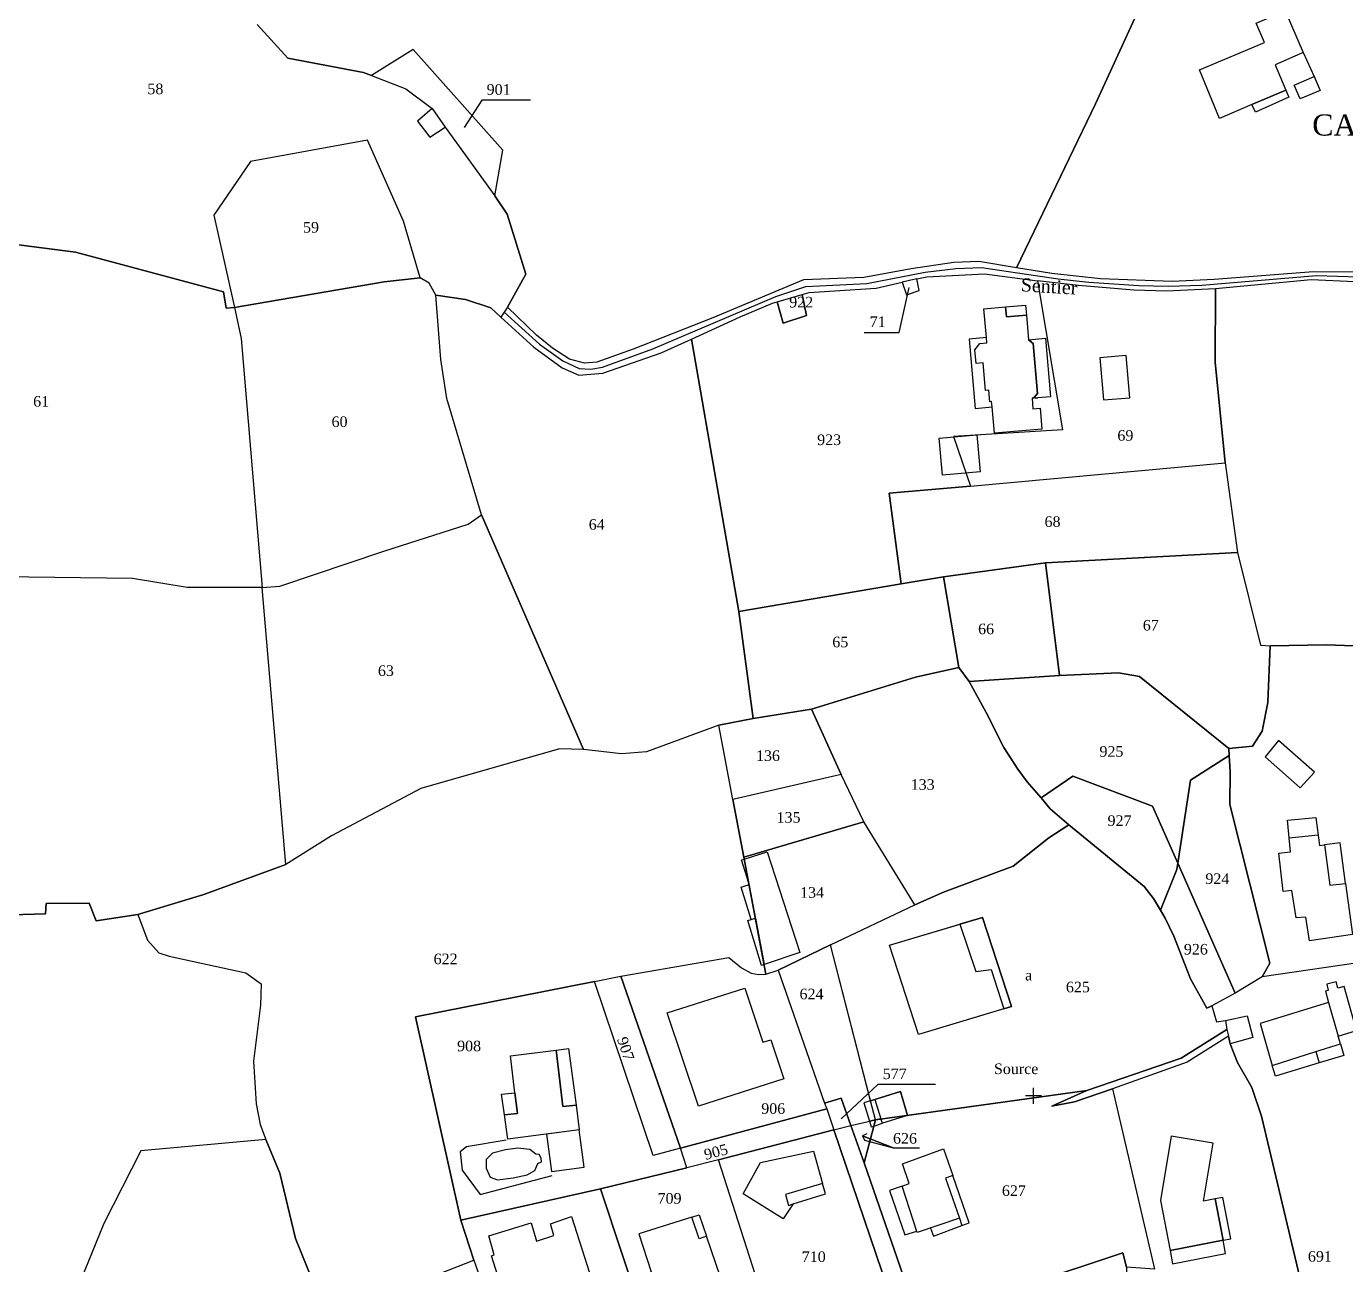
# Model space of a CAD drawing. Extents: x 1205805 to 1207436, y 6154338 to 6158020.
# Drawn here: x 1206856.1 to 1207105.4, y 6154648.7 to 6154882.7 of the extents above; entities that cross this region are included whole.
import ezdxf

# ---------------------------------------------------------------- set-up
doc = ezdxf.new("R2010")
doc.units = 0
doc.linetypes.add('CONTINU', pattern=[0])
doc.layers.get('0').update_dxf_attribs({"linetype": 'CONTINU'})
for name, color, linetype in [('1LIEUDIT', 7, 'CONTINU'), ('1PARCELLE', 7, 'CONTINU'), ('1SUBDFISC', 7, 'CONTINU'), ('1TRONFLUV', 7, 'CONTINU'), ('1TROUSUBDFISC', 7, 'CONTINU'), ('1ZONCOMM', 7, 'CONTINU'), ('3BATIDUR', 7, 'CONTINU'), ('3BATILEGER', 7, 'CONTINU'), ('3CALVAIRE', 7, 'CONTINU'), ('3CALVAIRETEX', 7, 'CONTINU'), ('3FISCLINE', 7, 'CONTINUOUS'), ('3FLECHEPAR', 7, 'CONTINU'), ('3LIEUDITTEX', 7, 'CONTINU'), ('3PARCELLETEX', 7, 'CONTINU'), ('3PISCINE', 7, 'CONTINUOUS'), ('3SUBDFISCTEX', 7, 'CONTINU'), ('3TOPOLINE', 7, 'CONTINU'), ('3ZONCOMMTEX', 7, 'CONTINU')]:
    doc.layers.add(name, color=color, linetype=linetype)
doc.styles.get("Standard").update_dxf_attribs({"font": 'Times New Roman'})

# ---------------------------------------------------------------- blocks, each defined once
blk = doc.blocks.new('DETATOPO')
for points in [[(-1.5, 0), (1.5, 0)], [(0, -1.5), (0, 1.5)]]:
    blk.add_lwpolyline(points)

msp = doc.modelspace()

# ---------------------------------------------------------------- linework, layer by layer
at = {"layer": '1LIEUDIT'}
msp.add_lwpolyline([(1207113.99, 6154765.4), (1207101.77, 6154765.78), (1207091.18, 6154765.62), (1207090.77, 6154754.91), (1207089.68, 6154749.47), (1207087.82, 6154746.68), (1207083.36, 6154746.22), (1207066.51, 6154759.8), (1207062.51, 6154760.54), (1207051.35, 6154760.02), (1207034.28, 6154758.87), (1207032.36, 6154761.55), (1207024.13, 6154759.71), (1207004.48, 6154753.66), (1206993.48, 6154751.87), (1206986.96, 6154750.61), (1206973.33, 6154745.57), (1206968.55, 6154745.18), (1206961.42, 6154746.03), (1206956.84, 6154746.17), (1206930.68, 6154738.66), (1206913.75, 6154729.69), (1206905.14, 6154724.29), (1206889.63, 6154718.64), (1206877.16, 6154714.87), (1206869.27, 6154713.66), (1206867.94, 6154717.01), (1206859.84, 6154716.93), (1206859.7, 6154714.97), (1206851.1, 6154714.7)], dxfattribs=at)
msp.add_lwpolyline([(1207113.99, 6154765.4), (1207101.77, 6154765.78), (1207091.18, 6154765.62), (1207090.77, 6154754.91), (1207089.68, 6154749.47), (1207087.82, 6154746.68), (1207083.36, 6154746.22), (1207066.51, 6154759.8), (1207062.51, 6154760.54), (1207051.35, 6154760.02), (1207034.28, 6154758.87), (1207032.36, 6154761.55), (1207024.13, 6154759.71), (1207004.48, 6154753.66), (1206993.48, 6154751.87), (1206986.96, 6154750.61), (1206973.33, 6154745.57), (1206968.55, 6154745.18), (1206961.42, 6154746.03), (1206956.84, 6154746.17), (1206930.68, 6154738.66), (1206913.75, 6154729.69), (1206905.14, 6154724.29), (1206889.63, 6154718.64), (1206877.16, 6154714.87), (1206869.27, 6154713.66), (1206867.94, 6154717.01), (1206859.84, 6154716.93), (1206859.7, 6154714.97), (1206851.1, 6154714.7)], dxfattribs=at)
at = {"layer": '1PARCELLE'}
for points in [[(1207178.19, 6154903.31), (1207175.6, 6154875.89), (1207174.27, 6154858.61), (1207171.23, 6154857.67), (1207151.11, 6154840.96), (1207151.68, 6154836.88), (1207146.19, 6154835.59), (1207138.8, 6154835.02), (1207128.87, 6154835.11), (1207112.65, 6154836.27), (1207099.37, 6154836.33), (1207080.61, 6154834.86), (1207072.68, 6154834.48), (1207059.09, 6154835.02), (1207059.09, 6154835.02), (1207049.91, 6154835.99), (1207043.25, 6154837.06), (1207058.2, 6154868.06), (1207066.28, 6154885.8)], [(1207066.28, 6154885.8), (1207058.2, 6154868.06), (1207043.25, 6154837.06), (1207036.1, 6154838.29), (1207031.37, 6154838.09), (1207023.34, 6154836.87), (1207014.36, 6154835.21), (1207002.95, 6154834.79), (1206985.82, 6154827.63), (1206970.78, 6154821.67), (1206963.92, 6154819.21), (1206961.61, 6154819.05), (1206958.72, 6154819.81), (1206955.55, 6154821.91), (1206952.54, 6154824.36), (1206947.06, 6154829.65), (1206950.52, 6154835.87), (1206946.99, 6154847.19), (1206944.63, 6154850.7), (1206944.63, 6154850.7), (1206946.13, 6154859.34), (1206929.18, 6154878.32), (1206921.3, 6154873.44), (1206919.79, 6154873.98), (1206905.52, 6154876.68), (1206899.73, 6154883.09)], [(1206899.73, 6154883.09), (1206905.52, 6154876.68), (1206919.79, 6154873.98), (1206921.3, 6154873.44), (1206927.82, 6154870.88), (1206932.78, 6154867.17), (1206935.23, 6154863.64), (1206944.63, 6154850.7), (1206946.99, 6154847.19), (1206950.52, 6154835.87), (1206947.06, 6154829.65), (1206945.77, 6154827.72), (1206943.9, 6154829.53), (1206939.12, 6154831.08), (1206933.5, 6154831.89), (1206932.23, 6154834.18), (1206930.52, 6154835.16), (1206930.52, 6154835.16), (1206927.37, 6154845.9), (1206920.6, 6154861.22), (1206898.46, 6154857.17), (1206891.55, 6154847.04), (1206895.44, 6154829.55), (1206893.87, 6154829.47), (1206893.34, 6154832.53), (1206865.36, 6154840.06), (1206845.27, 6154842.59)], [(1207131.97, 6154833.3), (1207098.96, 6154834.83), (1207080.87, 6154833.11), (1207080.79, 6154819.25), (1207082.65, 6154800.19), (1207085.02, 6154783.26), (1207089.36, 6154765.77), (1207091.18, 6154765.62), (1207101.77, 6154765.78), (1207113.99, 6154765.4)], [(1206851.1, 6154714.7), (1206859.7, 6154714.97), (1206859.84, 6154716.93), (1206867.94, 6154717.01), (1206869.27, 6154713.66), (1206877.16, 6154714.87), (1206889.63, 6154718.64), (1206905.14, 6154724.29), (1206900.68, 6154776.63), (1206886.49, 6154776.63), (1206876.14, 6154778.35), (1206851.65, 6154778.65)], [(1206919.23, 6154641.13), (1206940.7, 6154649.52), (1206938.24, 6154657.09), (1206929.64, 6154695.47), (1206963.45, 6154702.16), (1206968.46, 6154703.18), (1206988.89, 6154706.71), (1206991.27, 6154704.76), (1206993.06, 6154703.77), (1206994.46, 6154703.47), (1206995.89, 6154703.57), (1206991.72, 6154725.67), (1206989.65, 6154736.59), (1206986.96, 6154750.61), (1206973.33, 6154745.57), (1206968.55, 6154745.18), (1206961.42, 6154746.03), (1206956.84, 6154746.17), (1206930.68, 6154738.66), (1206913.75, 6154729.69), (1206905.14, 6154724.29), (1206889.63, 6154718.64), (1206877.16, 6154714.87), (1206877.16, 6154714.87), (1206879, 6154710), (1206881.1, 6154707.58), (1206883.08, 6154706.94), (1206897.6, 6154703.8), (1206900.48, 6154701.76), (1206900.36, 6154697.73), (1206899.01, 6154687.13), (1206899.51, 6154679.06), (1206900.27, 6154675.16), (1206901.35, 6154672.3), (1206903.97, 6154665.92), (1206906.95, 6154653.63), (1206910.28, 6154645.36)], [(1206851.1, 6154714.7), (1206859.7, 6154714.97), (1206859.84, 6154716.93), (1206867.94, 6154717.01), (1206869.27, 6154713.66), (1206877.16, 6154714.87), (1206879, 6154710), (1206881.1, 6154707.58), (1206883.08, 6154706.94), (1206897.6, 6154703.8), (1206900.48, 6154701.76), (1206900.36, 6154697.73), (1206899.01, 6154687.13), (1206899.51, 6154679.06), (1206900.27, 6154675.16), (1206901.35, 6154672.3), (1206877.7, 6154670.2), (1206870.71, 6154656.45), (1206864.96, 6154642.2)], [(1207018.96, 6154643.93), (1207008.72, 6154674.13), (1207011.9, 6154674.99), (1207014.43, 6154667.89), (1207024.17, 6154639.88)], [(1207026.72, 6154638.75), (1207063.35, 6154650.89), (1207064.03, 6154648.19)]]:
    msp.add_lwpolyline(points, dxfattribs=at)
for points in [[(1206944.63, 6154850.7), (1206946.13, 6154859.34), (1206929.18, 6154878.32), (1206921.3, 6154873.44), (1206927.82, 6154870.88), (1206932.78, 6154867.17), (1206935.23, 6154863.64), (1206944.63, 6154850.7)], [(1206930.52, 6154835.16), (1206927.37, 6154845.9), (1206920.6, 6154861.22), (1206898.46, 6154857.17), (1206891.55, 6154847.04), (1206895.44, 6154829.55), (1206923.75, 6154834.42), (1206930.52, 6154835.16)], [(1206895.44, 6154829.55), (1206896.68, 6154823.7), (1206900.68, 6154776.63), (1206886.49, 6154776.63), (1206876.14, 6154778.35), (1206851.65, 6154778.65), (1206831.74, 6154781.85), (1206822.37, 6154785.17), (1206825.01, 6154794.67), (1206825.21, 6154812.03), (1206828.49, 6154825.53), (1206829.04, 6154830.32), (1206829.21, 6154841.79), (1206828.29, 6154845.43), (1206834.03, 6154845.94), (1206837.76, 6154845.09), (1206845.27, 6154842.59), (1206865.36, 6154840.06), (1206893.34, 6154832.53), (1206893.87, 6154829.47), (1206895.44, 6154829.55)], [(1206930.52, 6154835.16), (1206923.75, 6154834.42), (1206895.44, 6154829.55), (1206896.68, 6154823.7), (1206900.68, 6154776.63), (1206904.03, 6154776.92), (1206923.63, 6154783.54), (1206939.61, 6154788.64), (1206942.11, 6154790.38), (1206935.59, 6154812.4), (1206934.44, 6154819.75), (1206933.5, 6154831.89), (1206932.23, 6154834.18), (1206930.52, 6154835.16)], [(1206981.82, 6154823.57), (1206990.98, 6154827.83), (1206997.1, 6154830.37), (1206998.01, 6154830.63), (1206999.12, 6154826.62), (1207003.57, 6154828.03), (1207002.73, 6154832), (1207004.07, 6154832.39), (1207010.8, 6154832.86), (1207016.73, 6154833.22), (1207021.62, 6154834.33), (1207022.44, 6154831.95), (1207024.86, 6154832.78), (1207024.41, 6154835), (1207026.26, 6154835.36), (1207037.19, 6154835.96), (1207047.2, 6154834.6), (1207051.91, 6154806.42), (1207031.31, 6154805.2), (1207034.55, 6154795.83), (1207019.19, 6154794.5), (1207021.47, 6154777.37), (1206990.78, 6154772.12), (1206981.82, 6154823.57)], [(1207021.62, 6154834.33), (1207022.44, 6154831.95), (1207024.86, 6154832.78), (1207024.41, 6154835), (1207021.62, 6154834.33)], [(1207082.65, 6154800.19), (1207080.79, 6154819.25), (1207080.87, 6154833.11), (1207071.59, 6154832.64), (1207065.42, 6154832.85), (1207054.94, 6154833.71), (1207047.2, 6154834.6), (1207051.91, 6154806.42), (1207031.31, 6154805.2), (1207034.55, 6154795.83), (1207082.65, 6154800.19)], [(1206986.96, 6154750.61), (1206973.33, 6154745.57), (1206968.55, 6154745.18), (1206961.42, 6154746.03), (1206942.11, 6154790.38), (1206935.59, 6154812.4), (1206934.44, 6154819.75), (1206933.5, 6154831.89), (1206939.12, 6154831.08), (1206943.9, 6154829.53), (1206945.77, 6154827.72), (1206952.04, 6154822.09), (1206957.39, 6154818.19), (1206960.52, 6154816.75), (1206965.03, 6154817.15), (1206976.05, 6154821.02), (1206981.82, 6154823.57), (1206990.78, 6154772.12), (1206993.48, 6154751.87), (1206986.96, 6154750.61)], [(1206998.01, 6154830.63), (1207002.73, 6154832), (1207003.57, 6154828.03), (1206999.12, 6154826.62), (1206998.01, 6154830.63)], [(1207029.47, 6154778.64), (1207021.47, 6154777.37), (1207019.19, 6154794.5), (1207034.55, 6154795.83), (1207082.65, 6154800.19), (1207085.02, 6154783.26), (1207048.73, 6154781.3), (1207029.47, 6154778.64)], [(1206961.42, 6154746.03), (1206956.84, 6154746.17), (1206930.68, 6154738.66), (1206913.75, 6154729.69), (1206905.14, 6154724.29), (1206900.68, 6154776.63), (1206904.03, 6154776.92), (1206923.63, 6154783.54), (1206939.61, 6154788.64), (1206942.11, 6154790.38), (1206961.42, 6154746.03)], [(1207091.18, 6154765.62), (1207090.77, 6154754.91), (1207089.68, 6154749.47), (1207087.82, 6154746.68), (1207083.36, 6154746.22), (1207066.51, 6154759.8), (1207062.51, 6154760.54), (1207051.35, 6154760.02), (1207048.73, 6154781.3), (1207085.02, 6154783.26), (1207089.36, 6154765.77), (1207091.18, 6154765.62)], [(1207034.28, 6154758.87), (1207032.36, 6154761.55), (1207029.47, 6154778.64), (1207048.73, 6154781.3), (1207051.35, 6154760.02), (1207034.28, 6154758.87)], [(1207032.36, 6154761.55), (1207024.13, 6154759.71), (1207004.48, 6154753.66), (1206993.48, 6154751.87), (1206990.78, 6154772.12), (1207021.47, 6154777.37), (1207029.47, 6154778.64), (1207032.36, 6154761.55)], [(1207113.99, 6154765.4), (1207137.3, 6154726.28), (1207140.88, 6154720.24), (1207146.32, 6154710.99), (1207142.1, 6154710.51), (1207110.39, 6154706.09), (1207089.66, 6154703.05), (1207091.13, 6154705.63), (1207083.56, 6154735.63), (1207083.61, 6154741.82), (1207083.44, 6154744.89), (1207083.36, 6154746.22), (1207087.82, 6154746.68), (1207089.68, 6154749.47), (1207090.77, 6154754.91), (1207091.18, 6154765.62), (1207101.77, 6154765.78), (1207113.99, 6154765.4)], [(1207053.1, 6154731.76), (1207049.35, 6154729.34), (1207042.62, 6154723.98), (1207029.46, 6154719.08), (1207024.02, 6154716.64), (1207014.37, 6154732.33), (1207010.11, 6154741.28), (1207004.48, 6154753.66), (1207024.13, 6154759.71), (1207032.36, 6154761.55), (1207034.28, 6154758.87), (1207037.5, 6154753), (1207040.85, 6154746.39), (1207043.49, 6154742.33), (1207045.23, 6154739.94), (1207047.89, 6154736.9), (1207049.59, 6154734.81), (1207053.1, 6154731.76)], [(1207073.71, 6154724.56), (1207068.97, 6154735.29), (1207053.89, 6154740.98), (1207047.89, 6154736.9), (1207045.23, 6154739.94), (1207043.49, 6154742.33), (1207040.85, 6154746.39), (1207037.5, 6154753), (1207034.28, 6154758.87), (1207051.35, 6154760.02), (1207062.51, 6154760.54), (1207066.51, 6154759.8), (1207083.36, 6154746.22), (1207083.44, 6154744.89), (1207076.15, 6154740.23), (1207073.71, 6154724.56)], [(1207004.48, 6154753.66), (1207010.11, 6154741.28), (1206989.65, 6154736.59), (1206986.96, 6154750.61), (1206993.48, 6154751.87), (1207004.48, 6154753.66)], [(1207083.44, 6154744.89), (1207083.61, 6154741.82), (1207083.56, 6154735.63), (1207091.13, 6154705.63), (1207089.66, 6154703.05), (1207084.58, 6154699.97), (1207073.71, 6154724.56), (1207076.15, 6154740.23), (1207083.44, 6154744.89)], [(1207014.37, 6154732.33), (1207010.11, 6154741.28), (1206989.65, 6154736.59), (1206991.72, 6154725.67), (1207014.37, 6154732.33)], [(1207070.46, 6154715.65), (1207069.16, 6154717.89), (1207067.36, 6154720.12), (1207053.1, 6154731.76), (1207049.59, 6154734.81), (1207047.89, 6154736.9), (1207053.89, 6154740.98), (1207068.97, 6154735.29), (1207073.71, 6154724.56), (1207073.52, 6154723.32), (1207070.46, 6154715.65)], [(1207008.08, 6154709.1), (1207024.02, 6154716.64), (1207014.37, 6154732.33), (1206991.72, 6154725.67), (1206995.89, 6154703.57), (1206998.21, 6154704.34), (1207008.08, 6154709.1)], [(1207053.1, 6154731.76), (1207067.36, 6154720.12), (1207069.16, 6154717.89), (1207070.46, 6154715.65), (1207071.33, 6154714.14), (1207072.96, 6154710.72), (1207076.13, 6154702.67), (1207079.23, 6154697.14), (1207080.16, 6154697.59), (1207081.07, 6154694.56), (1207082.76, 6154694.78), (1207082.98, 6154693.1), (1207074.39, 6154687.67), (1207056.53, 6154681.55), (1207016.56, 6154676.05), (1207008.08, 6154709.1), (1207024.02, 6154716.64), (1207029.46, 6154719.08), (1207042.62, 6154723.98), (1207049.35, 6154729.34), (1207053.1, 6154731.76)], [(1207076.13, 6154702.67), (1207072.96, 6154710.72), (1207071.33, 6154714.14), (1207070.46, 6154715.65), (1207073.52, 6154723.32), (1207073.71, 6154724.56), (1207084.58, 6154699.97), (1207080.16, 6154697.59), (1207079.23, 6154697.14), (1207076.13, 6154702.67)], [(1207016.56, 6154676.05), (1207008.08, 6154709.1), (1206998.21, 6154704.34), (1207006.97, 6154679.19), (1207010.1, 6154680.11), (1207011.9, 6154674.99), (1207016.56, 6154676.05)], [(1206968.46, 6154703.18), (1206988.89, 6154706.71), (1206991.27, 6154704.76), (1206993.06, 6154703.77), (1206994.46, 6154703.47), (1206995.89, 6154703.57), (1206998.21, 6154704.34), (1207006.97, 6154679.19), (1207007.36, 6154678.08), (1206979.7, 6154670.67), (1206968.46, 6154703.18)], [(1207083.29, 6154691.85), (1207083.65, 6154690.41), (1207084.98, 6154686.87), (1207087.71, 6154682.16), (1207089.53, 6154676.75), (1207097.08, 6154644.92), (1207097.16, 6154644.57), (1207100.85, 6154645.85), (1207116.73, 6154646.82), (1207116.34, 6154650.71), (1207110.39, 6154706.09), (1207089.66, 6154703.05), (1207084.58, 6154699.97), (1207080.16, 6154697.59), (1207081.07, 6154694.56), (1207082.76, 6154694.78), (1207082.98, 6154693.1), (1207083.29, 6154691.85)], [(1206963.45, 6154702.16), (1206929.64, 6154695.47), (1206938.24, 6154657.09), (1206964.62, 6154663.02), (1206980.96, 6154666.94), (1206979.7, 6154670.67), (1206974.58, 6154669.3), (1206963.45, 6154702.16)], [(1206963.45, 6154702.16), (1206968.46, 6154703.18), (1206979.7, 6154670.67), (1206974.58, 6154669.3), (1206963.45, 6154702.16)], [(1207083.29, 6154691.85), (1207075.48, 6154686.91), (1207061.39, 6154681.86), (1207069.34, 6154647.83), (1207064.03, 6154648.19), (1207064.01, 6154646.89), (1207066.29, 6154639.74), (1207072.12, 6154627.21), (1207097.08, 6154644.92), (1207089.53, 6154676.75), (1207087.71, 6154682.16), (1207084.98, 6154686.87), (1207083.65, 6154690.41), (1207083.29, 6154691.85)], [(1207008.72, 6154674.13), (1207011.9, 6154674.99), (1207010.1, 6154680.11), (1207006.97, 6154679.19), (1207007.36, 6154678.08), (1207008.72, 6154674.13)], [(1207061.39, 6154681.86), (1207069.34, 6154647.83), (1207064.03, 6154648.19), (1207063.35, 6154650.89), (1207026.72, 6154638.75), (1207025.5, 6154638.78), (1207024.17, 6154639.88), (1207014.43, 6154667.89), (1207016.56, 6154676.05), (1207056.53, 6154681.55), (1207049.93, 6154678.62), (1207054.22, 6154679.43), (1207061.39, 6154681.86)], [(1207008.72, 6154674.13), (1206986.92, 6154668.44), (1206980.96, 6154666.94), (1206979.7, 6154670.67), (1207007.36, 6154678.08), (1207008.72, 6154674.13)], [(1207016.56, 6154676.05), (1207014.43, 6154667.89), (1207011.9, 6154674.99), (1207016.56, 6154676.05)], [(1206901.35, 6154672.3), (1206877.7, 6154670.2), (1206870.71, 6154656.45), (1206864.96, 6154642.2), (1206863.59, 6154637.9), (1206862.98, 6154634.23), (1206862.68, 6154626.85), (1206863.6, 6154622.95), (1206866.66, 6154616.52), (1206868.16, 6154614.07), (1206888.87, 6154620.94), (1206887.65, 6154627.41), (1206895.12, 6154629.54), (1206907.69, 6154631.88), (1206919.46, 6154635.71), (1206914.59, 6154640.19), (1206910.28, 6154645.36), (1206906.95, 6154653.63), (1206903.97, 6154665.92), (1206901.35, 6154672.3)], [(1207018.96, 6154643.93), (1207019.51, 6154638.35), (1206998.68, 6154631.71), (1206986.92, 6154668.44), (1207008.72, 6154674.13), (1207018.96, 6154643.93)], [(1206977.18, 6154624.97), (1206979.99, 6154625.78), (1206992.83, 6154629.82), (1206998.68, 6154631.71), (1206986.92, 6154668.44), (1206980.96, 6154666.94), (1206964.62, 6154663.02), (1206977.18, 6154624.97)], [(1206940.7, 6154649.52), (1206950.22, 6154622.24), (1206958.68, 6154625.05), (1206959.3, 6154625.14), (1206961.56, 6154620.67), (1206962.71, 6154620.42), (1206964, 6154620.69), (1206977.18, 6154624.97), (1206964.62, 6154663.02), (1206938.24, 6154657.09), (1206940.7, 6154649.52)], [(1206929.58, 6154606.13), (1206920.6, 6154636.1), (1206919.23, 6154641.13), (1206940.7, 6154649.52), (1206950.22, 6154622.24), (1206953.29, 6154613.31), (1206929.58, 6154606.13)]]:
    msp.add_lwpolyline(points, close=True, dxfattribs=at)
at = {"layer": '1SUBDFISC'}
for points in [[(1207021.34, 6154681.38), (1207015.64, 6154679.64), (1207008.08, 6154709.1), (1207024.02, 6154716.64), (1207029.46, 6154719.08), (1207042.62, 6154723.98), (1207049.35, 6154729.34), (1207053.1, 6154731.76), (1207067.36, 6154720.12), (1207069.16, 6154717.89), (1207071.33, 6154714.14), (1207072.96, 6154710.72), (1207076.13, 6154702.67), (1207079.23, 6154697.14), (1207080.16, 6154697.59), (1207081.07, 6154694.56), (1207082.76, 6154694.78), (1207082.98, 6154693.1), (1207074.39, 6154687.67), (1207056.53, 6154681.55), (1207022.65, 6154676.88), (1207021.34, 6154681.38)], [(1207019.23, 6154709.07), (1207036.81, 6154714.28), (1207042.28, 6154697.46), (1207024.69, 6154692.18), (1207019.23, 6154709.07)], [(1207015.64, 6154679.64), (1207021.34, 6154681.38), (1207022.65, 6154676.88), (1207016.56, 6154676.05), (1207015.64, 6154679.64)]]:
    msp.add_lwpolyline(points, close=True, dxfattribs=at)
at = {"layer": '1TRONFLUV'}
msp.add_lwpolyline([(1207061.39, 6154681.86), (1207054.22, 6154679.43), (1207049.93, 6154678.62), (1207056.53, 6154681.55), (1207074.39, 6154687.67), (1207082.98, 6154693.1), (1207083.29, 6154691.85), (1207075.48, 6154686.91), (1207061.39, 6154681.86)], close=True, dxfattribs=at)
at = {"layer": '1TROUSUBDFISC'}
msp.add_lwpolyline([(1207019.23, 6154709.07), (1207036.81, 6154714.28), (1207042.28, 6154697.46), (1207024.69, 6154692.18), (1207019.23, 6154709.07)], close=True, dxfattribs=at)
at = {"layer": '1ZONCOMM'}
msp.add_lwpolyline([(1206946.43, 6154828.7), (1206953.05, 6154822.64), (1206957.46, 6154819.48), (1206960.56, 6154818.06), (1206962.77, 6154817.91), (1206965, 6154818.3), (1206974.53, 6154821.78), (1206997.78, 6154831.62), (1207003.39, 6154833.54), (1207014.92, 6154834.13), (1207025.95, 6154836.27), (1207031.78, 6154836.92), (1207036.65, 6154837.13), (1207043.43, 6154836.12), (1207051.11, 6154835.01), (1207056.91, 6154834.34), (1207066.33, 6154833.75), (1207071.88, 6154833.63), (1207078.3, 6154833.8), (1207099.93, 6154835.64), (1207115.79, 6154835.1)], dxfattribs=at)
at = {"layer": '3BATIDUR'}
for points in [[(1207087.7, 6154867.91), (1207081.59, 6154865.3), (1207077.81, 6154874.49), (1207090.1, 6154879.67), (1207088.53, 6154883.32), (1207094.02, 6154885.66), (1207097.42, 6154877.79), (1207092.12, 6154875.41), (1207094.15, 6154870.65), (1207087.7, 6154867.91)], [(1207096.87, 6154868.99), (1207095.75, 6154871.57), (1207099.49, 6154873.21), (1207100.64, 6154870.61), (1207096.87, 6154868.99)], [(1207024.41, 6154835), (1207021.62, 6154834.33), (1207022.44, 6154831.95), (1207024.86, 6154832.78), (1207024.41, 6154835)], [(1207037.08, 6154829.35), (1207041.18, 6154829.7), (1207041.34, 6154827.81), (1207045.12, 6154828.13), (1207045.52, 6154823.48), (1207046.4, 6154822.74), (1207047.2, 6154813.31), (1207046.47, 6154812.44), (1207046.17, 6154812.42), (1207046.34, 6154810.42), (1207047.69, 6154810.54), (1207048.03, 6154806.56), (1207039.05, 6154805.8), (1207038.62, 6154810.78), (1207038.54, 6154811.78), (1207038.21, 6154811.75), (1207038.02, 6154813.96), (1207037.36, 6154813.91), (1207036.92, 6154819.13), (1207035.6, 6154819.01), (1207035.38, 6154821.6), (1207036.31, 6154822.75), (1207037.63, 6154822.87), (1207037.54, 6154823.87), (1207037.08, 6154829.35)], [(1207028.64, 6154804.9), (1207035.75, 6154805.5), (1207036.36, 6154798.53), (1207029.25, 6154797.91), (1207028.64, 6154804.9)], [(1207105.44, 6154720.72), (1207106.72, 6154711.09), (1207098.65, 6154709.86), (1207097.92, 6154714.35), (1207096.07, 6154714.21), (1207095.31, 6154719.35), (1207093.63, 6154719.2), (1207092.84, 6154726.41), (1207095.03, 6154726.67), (1207094.47, 6154732.64), (1207099.8, 6154733.19), (1207100.49, 6154727.9), (1207101.44, 6154728.01), (1207102.45, 6154720.39), (1207105.44, 6154720.72)], [(1206995.54, 6154705.4), (1206995.04, 6154705.23), (1206992.44, 6154713.71), (1206993.1, 6154713.9), (1206991.2, 6154720.01), (1206992.73, 6154720.48), (1206992.64, 6154720.79), (1206991.28, 6154725.16), (1206991.78, 6154725.32), (1206995.54, 6154705.4)], [(1206995.54, 6154705.4), (1206992.7, 6154720.47), (1206992.73, 6154720.48), (1206992.64, 6154720.79), (1206991.78, 6154725.32), (1206996.14, 6154726.67), (1207002.29, 6154707.63), (1206995.54, 6154705.4)], [(1206995.54, 6154705.4), (1206995.04, 6154705.23), (1206992.44, 6154713.71), (1206993.9, 6154714.12), (1206995.54, 6154705.4)], [(1207040.83, 6154697.03), (1207024.69, 6154692.18), (1207019.23, 6154709.07), (1207032.52, 6154713.01), (1207035.53, 6154704.08), (1207038.42, 6154704.46), (1207040.83, 6154697.03)], [(1207099.84, 6154688.95), (1207104.45, 6154690.41), (1207104.04, 6154691.86), (1207107.48, 6154692.9), (1207105.14, 6154701.21), (1207104, 6154700.94), (1207103.67, 6154702.12), (1207101.88, 6154701.67), (1207102.16, 6154700.47), (1207101.62, 6154700.32), (1207102.24, 6154698.18), (1207089.32, 6154694.25), (1207091.59, 6154686.33), (1207099.84, 6154688.95)], [(1206983.14, 6154678.62), (1206977.2, 6154696.27), (1206991.87, 6154700.91), (1206995.28, 6154690.72), (1206996.83, 6154691.17), (1206999.28, 6154683.78), (1206983.14, 6154678.62)], [(1206959.98, 6154678.82), (1206960.6, 6154674.12), (1206947.08, 6154672.36), (1206946.45, 6154676.98), (1206948.92, 6154677.21), (1206948.43, 6154681.11), (1206947.57, 6154688.15), (1206956.21, 6154689.2), (1206957.52, 6154678.58), (1206959.98, 6154678.82)], [(1207015.64, 6154679.64), (1207014.36, 6154679.25), (1207015.46, 6154675.8), (1207016.56, 6154676.05), (1207015.64, 6154679.64)], [(1207016.56, 6154676.05), (1207015.64, 6154679.64), (1207016.44, 6154679.89), (1207017.62, 6154676.19), (1207016.56, 6154676.05)], [(1207016.25, 6154674.85), (1207016.56, 6154676.05), (1207015.46, 6154675.8), (1207015.8, 6154674.7), (1207016.25, 6154674.85)], [(1207017.62, 6154676.19), (1207016.56, 6154676.05), (1207016.25, 6154674.85), (1207017.89, 6154675.37), (1207017.62, 6154676.19)], [(1207072.27, 6154651.36), (1207082.27, 6154653.26), (1207080.82, 6154661.07), (1207078.61, 6154660.65), (1207080.42, 6154671.65), (1207072.47, 6154672.95), (1207070.48, 6154660.81), (1207072.27, 6154651.36)], [(1207001.03, 6154660.14), (1206999.16, 6154657.34), (1206991.58, 6154662.04), (1206994.86, 6154667.98), (1207004.85, 6154670.1), (1207006.58, 6154663.97), (1206999.56, 6154661.94), (1207000.15, 6154659.87), (1207001.03, 6154660.14)], [(1207032.44, 6154657.42), (1207024.49, 6154654.73), (1207021.66, 6154663.51), (1207022.94, 6154664.01), (1207021.68, 6154667.7), (1207029.46, 6154670.52), (1207031.21, 6154665.5), (1207029.82, 6154665), (1207032.44, 6154657.42)], [(1206947.95, 6154637.81), (1206944, 6154650.35), (1206944.49, 6154650.53), (1206943.52, 6154654.08), (1206951.52, 6154656.59), (1206952.5, 6154653.09), (1206955.81, 6154654.15), (1206955.13, 6154656.37), (1206959.12, 6154657.74), (1206963.04, 6154645.56), (1206957.66, 6154643.79), (1206955.56, 6154643.11), (1206951.89, 6154641.91), (1206952.74, 6154639.4), (1206947.95, 6154637.81)], [(1206981.86, 6154657.63), (1206971.87, 6154654.49), (1206974.18, 6154647.33), (1206973.46, 6154646.67), (1206976.19, 6154638.8), (1206980.58, 6154639.87), (1206980.16, 6154641.2), (1206982.18, 6154641.85), (1206988.15, 6154643.74), (1206984.66, 6154654.03), (1206983.27, 6154653.56), (1206981.86, 6154657.63)]]:
    msp.add_lwpolyline(points, close=True, dxfattribs=at)
msp.add_lwpolyline([(1207046.77, 6154812.46), (1207047.27, 6154812.52)], dxfattribs=at)
at = {"layer": '3BATILEGER'}
for points in [[(1207094.15, 6154870.65), (1207094.71, 6154869.33), (1207088.4, 6154866.49), (1207087.7, 6154867.91), (1207094.15, 6154870.65)], [(1207041.18, 6154829.7), (1207044.96, 6154830.03), (1207045.12, 6154828.13), (1207041.34, 6154827.81), (1207041.18, 6154829.7)], [(1207037.54, 6154823.87), (1207034.31, 6154823.59), (1207035.42, 6154810.51), (1207038.62, 6154810.78), (1207038.54, 6154811.78), (1207038.21, 6154811.75), (1207038.02, 6154813.96), (1207037.36, 6154813.91), (1207036.92, 6154819.13), (1207035.6, 6154819.01), (1207035.38, 6154821.6), (1207036.31, 6154822.75), (1207037.63, 6154822.87), (1207037.54, 6154823.87)], [(1207045.52, 6154823.48), (1207048.72, 6154823.75), (1207049.66, 6154812.71), (1207046.47, 6154812.44), (1207047.2, 6154813.31), (1207046.4, 6154822.74), (1207045.52, 6154823.48)], [(1207105.44, 6154720.72), (1207104.41, 6154728.36), (1207101.44, 6154728.01), (1207102.45, 6154720.39), (1207105.44, 6154720.72)], [(1207040.83, 6154697.03), (1207042.28, 6154697.46), (1207036.81, 6154714.28), (1207032.52, 6154713.01), (1207035.53, 6154704.08), (1207038.42, 6154704.46), (1207040.83, 6154697.03)], [(1206956.21, 6154689.2), (1206958.57, 6154689.49), (1206959.98, 6154678.82), (1206957.52, 6154678.58), (1206956.21, 6154689.2)], [(1207099.84, 6154688.95), (1207100.47, 6154686.8), (1207092.18, 6154684.27), (1207091.59, 6154686.33), (1207099.84, 6154688.95)], [(1206946.45, 6154676.98), (1206945.92, 6154680.86), (1206948.43, 6154681.11), (1206948.92, 6154677.21), (1206946.45, 6154676.98)], [(1207022.65, 6154676.88), (1207021.34, 6154681.38), (1207016.44, 6154679.89), (1207017.62, 6154676.19), (1207022.65, 6154676.88)], [(1207017.62, 6154676.19), (1207022.65, 6154676.88), (1207017.89, 6154675.37), (1207017.62, 6154676.19)], [(1206961.55, 6154667.09), (1206960.6, 6154674.12), (1206954.41, 6154673.31), (1206955.35, 6154666.26), (1206961.55, 6154667.09)], [(1207032.44, 6154657.42), (1207032.92, 6154656.05), (1207034.31, 6154656.57), (1207031.21, 6154665.5), (1207029.82, 6154665), (1207032.44, 6154657.42)], [(1207001.03, 6154660.14), (1207007.13, 6154662.02), (1207006.58, 6154663.97), (1206999.56, 6154661.94), (1207000.15, 6154659.87), (1207001.03, 6154660.14)], [(1207082.27, 6154653.26), (1207083.74, 6154653.54), (1207082.26, 6154661.34), (1207080.82, 6154661.07), (1207082.27, 6154653.26)], [(1206981.86, 6154657.63), (1206983.29, 6154658.08), (1206984.66, 6154654.03), (1206983.27, 6154653.56), (1206981.86, 6154657.63)], [(1207072.74, 6154648.84), (1207082.75, 6154650.74), (1207082.27, 6154653.26), (1207072.27, 6154651.36), (1207072.74, 6154648.84)]]:
    msp.add_lwpolyline(points, close=True, dxfattribs=at)
at = {"layer": '3FISCLINE'}
for points in [[(1207097.42, 6154877.79), (1207099.49, 6154873.21)], [(1206932.78, 6154867.17), (1206930.05, 6154864.8), (1206932.33, 6154861.78), (1206935.23, 6154863.64)], [(1207094.78, 6154729.35), (1207100.23, 6154729.93)], [(1207102.24, 6154698.18), (1207104.04, 6154691.86)], [(1207082.76, 6154694.78), (1207086.81, 6154695.71), (1207087.9, 6154691.6), (1207083.65, 6154690.41)], [(1207104.45, 6154690.41), (1207105.09, 6154688.21), (1207100.47, 6154686.8)], [(1207021.66, 6154663.51), (1207019.26, 6154662.66), (1207022.13, 6154654.27), (1207024.4, 6154654.99)], [(1207026.98, 6154655.57), (1207027.56, 6154654.03), (1207032.92, 6154656.05)]]:
    msp.add_lwpolyline(points, dxfattribs=at)
at = {"layer": '3FLECHEPAR'}
for points in [[(1206951.4, 6154868.76), (1206942.16, 6154868.78), (1206938.86, 6154863.57)], [(1207014.42, 6154824.87), (1207021.09, 6154824.86), (1207022.96, 6154833.36)], [(1207027.96, 6154682.7), (1207017.04, 6154682.73), (1207010.12, 6154676.24)], [(1207014.94, 6154673.36), (1207014.16, 6154673), (1207019.91, 6154670.74), (1207014.15, 6154672.99), (1207014.49, 6154672.19), (1207019.91, 6154670.73), (1207024.92, 6154670.76)]]:
    msp.add_lwpolyline(points, dxfattribs=at)
at = {"layer": '3PISCINE'}
for points in [[(1207058.99, 6154820.08), (1207059.66, 6154812.09), (1207064.65, 6154812.52), (1207063.98, 6154820.5), (1207058.99, 6154820.08)], [(1207090.24, 6154744.66), (1207096.83, 6154738.78), (1207099.56, 6154741.76), (1207092.75, 6154747.72), (1207090.24, 6154744.66)], [(1206944.22, 6154669.73), (1206943.03, 6154668.53), (1206942.99, 6154666.9), (1206943.76, 6154665.22), (1206945.17, 6154664.69), (1206948.11, 6154665.09), (1206950.76, 6154665.65), (1206952.17, 6154666.48), (1206952.76, 6154667.78), (1206953.46, 6154668.11), (1206953.4, 6154668.76), (1206953.02, 6154669.47), (1206952.37, 6154669.51), (1206951.28, 6154670.43), (1206948.99, 6154670.69), (1206946.66, 6154670.35), (1206944.22, 6154669.73)]]:
    msp.add_lwpolyline(points, close=True, dxfattribs=at)
at = {"layer": '3TOPOLINE'}
msp.add_lwpolyline([(1206946.81, 6154672.19), (1206939.28, 6154670.95), (1206938.08, 6154669.99), (1206938.48, 6154666.5), (1206941.87, 6154661.9), (1206955.48, 6154665.53)], dxfattribs=at)

# ---------------------------------------------------------------- block references
at = {"layer": '3CALVAIRE', "rotation": 90}
msp.add_blockref('DETATOPO', (1207046.44, 6154680.56), dxfattribs=at)

# ---------------------------------------------------------------- texts
at = {"layer": '3CALVAIRETEX'}
msp.add_text('Source', height=2, dxfattribs=at).set_placement((1207038.98, 6154684.68))
at = {"layer": '3LIEUDITTEX'}
msp.add_text('CASAMACCE', height=4, dxfattribs=at).set_placement((1207099.13, 6154862.07))
at = {"layer": '3PARCELLETEX'}
for s, p in [('58', (1206878.97, 6154869.89)), ('901', (1206943.09, 6154869.78)), ('59', (1206908.38, 6154843.73)), ('922', (1207000.28, 6154829.58)), ('71', (1207015.49, 6154825.87)), ('61', (1206857.38, 6154810.83)), ('60', (1206913.78, 6154806.98)), ('923', (1207005.56, 6154803.57)), ('64', (1206962.39, 6154787.57)), ('68', (1207048.54, 6154788.1)), ('66', (1207035.98, 6154767.82)), ('67', (1207067.11, 6154768.52)), ('65', (1207008.43, 6154765.35)), ('63', (1206922.54, 6154759.93)), ('136', (1206994, 6154743.86)), ('925', (1207058.92, 6154744.66)), ('133', (1207023.24, 6154738.41)), ('135', (1206997.89, 6154732.2)), ('927', (1207060.45, 6154731.58)), ('924', (1207078.94, 6154720.61)), ('134', (1207002.33, 6154718)), ('622', (1206933.07, 6154705.45)), ('926', (1207074.87, 6154707.28)), ('625', (1207052.58, 6154700.13)), ('624', (1207002.23, 6154698.82)), ('908', (1206937.51, 6154688.99)), ('577', (1207017.96, 6154683.73)), ('906', (1206994.99, 6154677.16)), ('626', (1207019.9, 6154671.53)), ('709', (1206975.4, 6154660.19)), ('627', (1207040.48, 6154661.65)), ('710', (1207002.65, 6154649.16)), ('691', (1207098.32, 6154649.22))]:
    msp.add_text(s, height=2, dxfattribs=at).set_placement(p)
for s, rotation, p in [('69', 360, (1207062.31, 6154804.39)), ('907', 288.8, (1206967.71, 6154691.29)), ('905', 14.8, (1206984.49, 6154668.44))]:
    msp.add_text(s, height=2, rotation=rotation, dxfattribs=at).set_placement(p)
at = {"layer": '3SUBDFISCTEX'}
msp.add_text('a', height=2, dxfattribs=at).set_placement((1207044.87, 6154702.38))
at = {"layer": '3ZONCOMMTEX'}
msp.add_text('Sentier', height=2.5, rotation=356.5, dxfattribs=at).set_placement((1207044, 6154832.65))

doc.saveas('drawing.dxf')
